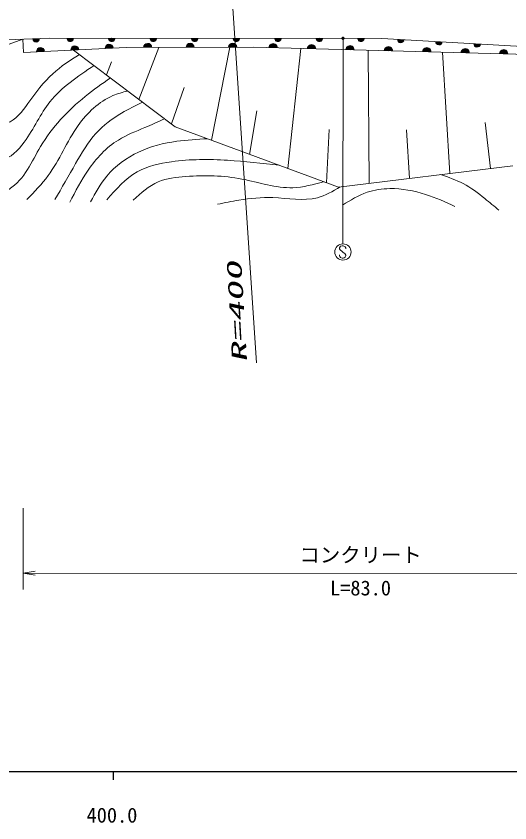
# Model space of a CAD drawing. Units: millimetres, scale not verified. Extents: x 40000 to 680000, y 20000 to 380000.
# Drawn here: x 456086 to 516660, y 198715 to 297740 of the extents above; entities that cross this region are included whole.
import ezdxf
from ezdxf.enums import TextEntityAlignment as Align

# ---------------------------------------------------------------- set-up
doc = ezdxf.new("R2010")
doc.units = ezdxf.units.MM
doc.header["$LTSCALE"] = 1000
for name, color, linetype, lineweight in [('M-BGD', 7, 'Continuous', 13), ('M-STR-HTXT', 7, 'Continuous', 13), ('M-STR-STR3', 7, 'Continuous', 13), ('M-STR-STRC', 7, 'Continuous', 13), ('M-TTL-BAND', 7, 'Continuous', 25)]:
    doc.layers.add(name, color=color, linetype=linetype, lineweight=lineweight)
doc.styles.add('ＭＳ ゴシック', font='')
doc.styles.get('ＭＳ ゴシック').set_extended_font_data('MS Gothic')

# ---------------------------------------------------------------- blocks, each defined once
blk = doc.blocks.new('filled_dot')
at = {"color": 0, "linetype": 'Continuous', "lineweight": -2, "const_width": 1.25}
blk.add_lwpolyline([(-0.625, 0, 1), (0.625, 0, 1)], format="xyb", close=True, dxfattribs=at)
blk = doc.blocks.new('open_arrow')
at = {"color": 0, "linetype": 'Continuous', "lineweight": -2}
blk.add_lwpolyline([(7.5, 1.25), (0, 0), (7.5, -1.25)], dxfattribs=at)

msp = doc.modelspace()

# ---------------------------------------------------------------- linework, layer by layer
at = {"layer": 'M-BGD'}
for p, q in [((437510, 294104), (460169, 295028)), ((456912, 294895), (452027, 293186)), ((456977, 293287), (456912, 294895)), ((460169, 295028), (500934, 295014)), ((500934, 295014), (519660, 293921)), ((456977, 293287), (469605, 293892)), ((463130, 293582), (475603, 284149)), ((469605, 293892), (485253, 293929)), ((473587, 293902), (471151, 287516)), ((482318, 293923), (480045, 282507)), ((485253, 293929), (522971, 292939)), ((490996, 293779), (489425, 279038)), ((499275, 293561), (499379, 277206)), ((508409, 293321), (509305, 278423)), ((467766, 292130), (467163, 290532)), ((476697, 288966), (475139, 284501)), ((485628, 286102), (484735, 280773)), ((513628, 284688), (514268, 279032)), ((475603, 284149), (495626, 276745)), ((494509, 283841), (494179, 277280)), ((503993, 283788), (504342, 277814)), ((495626, 276745), (517014, 279369))]:
    msp.add_line(p, q, dxfattribs=at)
for centre, radius, start, end in [((458540, 294961), 400, 182.33376, 2.33376), ((458540, 294961), 400, 182.33376, 2.33376), ((458540, 294961), 350, 182.33376, 2.33376), ((458540, 294961), 300, 182.33376, 2.33376), ((458540, 294961), 250, 182.33376, 2.33376), ((458540, 294961), 200, 182.33376, 2.33376), ((458540, 294961), 150, 182.33376, 2.33376), ((458540, 294961), 100, 182.33376, 2.33376), ((458540, 294961), 50, 182.33376, 2.33376), ((462716, 295027), 400, 179.98047, 359.98047), ((462716, 295027), 400, 179.98047, 359.98047), ((462716, 295027), 350, 179.98047, 359.98047), ((462716, 295027), 300, 179.98047, 359.98047), ((462716, 295027), 250, 179.98047, 359.98047), ((462716, 295027), 200, 179.98047, 359.98047), ((462716, 295027), 150, 179.98047, 359.98047), ((462716, 295027), 100, 179.98047, 359.98047), ((462716, 295027), 50, 179.98047, 359.98047), ((467500, 293791), 500, 2.74432, 182.74432), ((467500, 293791), 500, 2.74432, 182.74432), ((467500, 293791), 450, 2.74432, 182.74432), ((467500, 293791), 400, 2.74432, 182.74432), ((467500, 293791), 350, 2.74432, 182.74432), ((467812, 295025), 400, 179.98047, 359.98047), ((467812, 295025), 400, 179.98047, 359.98047), ((467812, 295025), 350, 179.98047, 359.98047), ((467812, 295025), 300, 179.98047, 359.98047), ((467812, 295025), 250, 179.98047, 359.98047), ((467812, 295025), 200, 179.98047, 359.98047), ((467812, 295025), 150, 179.98047, 359.98047), ((467812, 295025), 100, 179.98047, 359.98047), ((467812, 295025), 50, 179.98047, 359.98047), ((472213, 293899), 500, 0.13616, 180.13616), ((472213, 293899), 500, 0.13616, 180.13616), ((472213, 293899), 450, 0.13616, 180.13616), ((472213, 293899), 400, 0.13616, 180.13616), ((472213, 293899), 350, 0.13616, 180.13616), ((472213, 293899), 300, 0.13616, 180.13616), ((472213, 293899), 250, 0.13616, 180.13616), ((472908, 295023), 400, 179.98047, 359.98047), ((472908, 295023), 400, 179.98047, 359.98047), ((472908, 295023), 350, 179.98047, 359.98047), ((472908, 295023), 300, 179.98047, 359.98047), ((472908, 295023), 250, 179.98047, 359.98047), ((472908, 295023), 200, 179.98047, 359.98047), ((472908, 295023), 150, 179.98047, 359.98047), ((472908, 295023), 100, 179.98047, 359.98047), ((472908, 295023), 50, 179.98047, 359.98047), ((477429, 293911), 500, 0.13616, 180.13616), ((477429, 293911), 500, 0.13616, 180.13616), ((477429, 293911), 450, 0.13616, 180.13616), ((477429, 293911), 400, 0.13616, 180.13616), ((477429, 293911), 350, 0.13616, 180.13616), ((477429, 293911), 300, 0.13616, 180.13616), ((477429, 293911), 250, 0.13616, 180.13616), ((477429, 293911), 200, 0.13616, 180.13616), ((478003, 295022), 400, 179.98047, 359.98047), ((478003, 295022), 400, 179.98047, 359.98047), ((478003, 295022), 350, 179.98047, 359.98047), ((478003, 295022), 300, 179.98047, 359.98047), ((478003, 295022), 250, 179.98047, 359.98047), ((478003, 295022), 200, 179.98047, 359.98047), ((478003, 295022), 150, 179.98047, 359.98047), ((478003, 295022), 100, 179.98047, 359.98047), ((478003, 295022), 50, 179.98047, 359.98047), ((482645, 293923), 500, 0.13616, 180.13616), ((482645, 293923), 500, 0.13616, 180.13616), ((482645, 293923), 450, 0.13616, 180.13616), ((482645, 293923), 400, 0.13616, 180.13616), ((482645, 293923), 350, 0.13616, 180.13616), ((482645, 293923), 300, 0.13616, 180.13616), ((482645, 293923), 250, 0.13616, 180.13616), ((482645, 293923), 200, 0.13616, 180.13616), ((483099, 295020), 400, 179.98047, 359.98047), ((483099, 295020), 400, 179.98047, 359.98047), ((483099, 295020), 350, 179.98047, 359.98047), ((483099, 295020), 300, 179.98047, 359.98047), ((483099, 295020), 250, 179.98047, 359.98047), ((483099, 295020), 200, 179.98047, 359.98047), ((483099, 295020), 150, 179.98047, 359.98047), ((483099, 295020), 100, 179.98047, 359.98047), ((483099, 295020), 50, 179.98047, 359.98047), ((487611, 293868), 500, 358.49511, 178.49511), ((487611, 293868), 500, 358.49511, 178.49511), ((487611, 293868), 450, 358.49511, 178.49511), ((487611, 293868), 400, 358.49511, 178.49511), ((487611, 293868), 350, 358.49511, 178.49511), ((487611, 293868), 300, 358.49511, 178.49511), ((487611, 293868), 250, 358.49511, 178.49511), ((488195, 295018), 400, 179.98047, 359.98047), ((488195, 295018), 400, 179.98047, 359.98047), ((488195, 295018), 350, 179.98047, 359.98047), ((488195, 295018), 300, 179.98047, 359.98047), ((488195, 295018), 250, 179.98047, 359.98047), ((488195, 295018), 200, 179.98047, 359.98047), ((488195, 295018), 150, 179.98047, 359.98047), ((488195, 295018), 100, 179.98047, 359.98047), ((488195, 295018), 50, 179.98047, 359.98047), ((492325, 293744), 500, 358.49511, 178.49511), ((492325, 293744), 500, 358.49511, 178.49511), ((492325, 293744), 450, 358.49511, 178.49511), ((492325, 293744), 400, 358.49511, 178.49511), ((493290, 295016), 400, 179.98047, 359.98047), ((493290, 295016), 400, 179.98047, 359.98047), ((493290, 295016), 350, 179.98047, 359.98047), ((493290, 295016), 300, 179.98047, 359.98047), ((493290, 295016), 250, 179.98047, 359.98047), ((493290, 295016), 200, 179.98047, 359.98047), ((493290, 295016), 150, 179.98047, 359.98047), ((493290, 295016), 100, 179.98047, 359.98047), ((493290, 295016), 50, 179.98047, 359.98047), ((497040, 293620), 500, 358.49511, 178.49511), ((497040, 293620), 500, 358.49511, 178.49511), ((498386, 295015), 400, 179.98047, 359.98047), ((498386, 295015), 400, 179.98047, 359.98047), ((498386, 295015), 350, 179.98047, 359.98047), ((498386, 295015), 300, 179.98047, 359.98047), ((498386, 295015), 250, 179.98047, 359.98047), ((498386, 295015), 200, 179.98047, 359.98047), ((498386, 295015), 150, 179.98047, 359.98047), ((498386, 295015), 100, 179.98047, 359.98047), ((498386, 295015), 50, 179.98047, 359.98047), ((503275, 294877), 400, 176.6604, 356.6604), ((503275, 294877), 400, 176.6604, 356.6604), ((503275, 294877), 350, 176.6604, 356.6604), ((503275, 294877), 300, 176.6604, 356.6604), ((503275, 294877), 250, 176.6604, 356.6604), ((503275, 294877), 200, 176.6604, 356.6604), ((503275, 294877), 150, 176.6604, 356.6604), ((503275, 294877), 100, 176.6604, 356.6604), ((503275, 294877), 50, 176.6604, 356.6604), ((507956, 294604), 400, 176.6604, 356.6604), ((507956, 294604), 400, 176.6604, 356.6604), ((507956, 294604), 350, 176.6604, 356.6604), ((507956, 294604), 300, 176.6604, 356.6604), ((507956, 294604), 250, 176.6604, 356.6604), ((507956, 294604), 200, 176.6604, 356.6604), ((507956, 294604), 150, 176.6604, 356.6604), ((507956, 294604), 100, 176.6604, 356.6604), ((507956, 294604), 50, 176.6604, 356.6604), ((512638, 294331), 400, 176.6604, 356.6604), ((512638, 294331), 400, 176.6604, 356.6604), ((512638, 294331), 350, 176.6604, 356.6604), ((512638, 294331), 300, 176.6604, 356.6604), ((512638, 294331), 250, 176.6604, 356.6604), ((512638, 294331), 200, 176.6604, 356.6604), ((512638, 294331), 150, 176.6604, 356.6604), ((512638, 294331), 100, 176.6604, 356.6604), ((512638, 294331), 50, 176.6604, 356.6604), ((459082, 293388), 500, 2.74432, 182.74432), ((459082, 293388), 500, 2.74432, 182.74432), ((459082, 293388), 450, 2.74432, 182.74432), ((459082, 293388), 400, 2.74432, 182.74432), ((459082, 293388), 350, 2.74432, 182.74432), ((459082, 293388), 300, 2.74432, 182.74432), ((459082, 293388), 250, 2.74432, 182.74432), ((459082, 293388), 200, 2.74432, 182.74432), ((459082, 293388), 150, 2.74432, 182.74432), ((459082, 293388), 100, 2.74432, 182.74432), ((459082, 293388), 50, 2.74432, 182.74432), ((463291, 293590), 500, 2.74432, 182.74432), ((463291, 293590), 500, 2.74432, 182.74432), ((463291, 293590), 450, 2.74432, 182.74432), ((463291, 293590), 400, 2.74432, 182.74432), ((463291, 293590), 350, 2.74432, 182.74432), ((463291, 293590), 300, 2.74432, 182.74432), ((463291, 293590), 250, 2.74432, 182.74432), ((463291, 293590), 200, 2.74432, 182.74432), ((463291, 293590), 150, 2.74432, 182.74432), ((463291, 293590), 100, 2.74432, 182.74432), ((463291, 293590), 50, 2.74432, 182.74432), ((467500, 293791), 300, 2.74432, 182.74432), ((467500, 293791), 250, 2.74432, 182.74432), ((467500, 293791), 200, 2.74432, 182.74432), ((467500, 293791), 150, 2.74432, 182.74432), ((467500, 293791), 100, 2.74432, 182.74432), ((467500, 293791), 50, 2.74432, 182.74432), ((472213, 293899), 200, 0.13616, 180.13616), ((472213, 293899), 150, 0.13616, 180.13616), ((472213, 293899), 100, 0.13616, 180.13616), ((472213, 293899), 50, 0.13616, 180.13616), ((477429, 293911), 150, 0.13616, 180.13616), ((477429, 293911), 100, 0.13616, 180.13616), ((477429, 293911), 50, 0.13616, 180.13616), ((482645, 293923), 150, 0.13616, 180.13616), ((482645, 293923), 100, 0.13616, 180.13616), ((482645, 293923), 50, 0.13616, 180.13616), ((487611, 293868), 200, 358.49511, 178.49511), ((487611, 293868), 150, 358.49511, 178.49511), ((487611, 293868), 100, 358.49511, 178.49511), ((487611, 293868), 50, 358.49511, 178.49511), ((492325, 293744), 350, 358.49511, 178.49511), ((492325, 293744), 300, 358.49511, 178.49511), ((492325, 293744), 250, 358.49511, 178.49511), ((492325, 293744), 200, 358.49511, 178.49511), ((492325, 293744), 150, 358.49511, 178.49511), ((492325, 293744), 100, 358.49511, 178.49511), ((492325, 293744), 50, 358.49511, 178.49511), ((497040, 293620), 450, 358.49511, 178.49511), ((497040, 293620), 400, 358.49511, 178.49511), ((497040, 293620), 350, 358.49511, 178.49511), ((497040, 293620), 300, 358.49511, 178.49511), ((497040, 293620), 250, 358.49511, 178.49511), ((497040, 293620), 200, 358.49511, 178.49511), ((497040, 293620), 150, 358.49511, 178.49511), ((497040, 293620), 100, 358.49511, 178.49511), ((497040, 293620), 50, 358.49511, 178.49511), ((501755, 293496), 500, 358.49511, 178.49511), ((501755, 293496), 500, 358.49511, 178.49511), ((501755, 293496), 450, 358.49511, 178.49511), ((501755, 293496), 400, 358.49511, 178.49511), ((501755, 293496), 350, 358.49511, 178.49511), ((501755, 293496), 300, 358.49511, 178.49511), ((501755, 293496), 250, 358.49511, 178.49511), ((501755, 293496), 200, 358.49511, 178.49511), ((501755, 293496), 150, 358.49511, 178.49511), ((501755, 293496), 100, 358.49511, 178.49511), ((501755, 293496), 50, 358.49511, 178.49511), ((506469, 293372), 500, 358.49511, 178.49511), ((506469, 293372), 500, 358.49511, 178.49511), ((506469, 293372), 450, 358.49511, 178.49511), ((506469, 293372), 400, 358.49511, 178.49511), ((506469, 293372), 350, 358.49511, 178.49511), ((506469, 293372), 300, 358.49511, 178.49511), ((506469, 293372), 250, 358.49511, 178.49511), ((506469, 293372), 200, 358.49511, 178.49511), ((506469, 293372), 150, 358.49511, 178.49511), ((506469, 293372), 100, 358.49511, 178.49511), ((506469, 293372), 50, 358.49511, 178.49511), ((511184, 293248), 500, 358.49511, 178.49511), ((511184, 293248), 500, 358.49511, 178.49511), ((511184, 293248), 450, 358.49511, 178.49511), ((511184, 293248), 400, 358.49511, 178.49511), ((511184, 293248), 350, 358.49511, 178.49511), ((511184, 293248), 300, 358.49511, 178.49511), ((511184, 293248), 250, 358.49511, 178.49511), ((511184, 293248), 200, 358.49511, 178.49511), ((511184, 293248), 150, 358.49511, 178.49511), ((511184, 293248), 100, 358.49511, 178.49511), ((511184, 293248), 50, 358.49511, 178.49511), ((515899, 293124), 500, 358.49511, 178.49511), ((515899, 293124), 500, 358.49511, 178.49511), ((515899, 293124), 450, 358.49511, 178.49511), ((515899, 293124), 400, 358.49511, 178.49511), ((515899, 293124), 350, 358.49511, 178.49511), ((515899, 293124), 300, 358.49511, 178.49511), ((515899, 293124), 250, 358.49511, 178.49511), ((515899, 293124), 200, 358.49511, 178.49511), ((515899, 293124), 150, 358.49511, 178.49511), ((515899, 293124), 100, 358.49511, 178.49511), ((515899, 293124), 50, 358.49511, 178.49511)]:
    msp.add_arc(centre, radius, start, end, dxfattribs=at)
for points, knots in [([(441429, 292786), (442958, 292066), (444487, 291347), (445937, 290479), (447553, 289512), (449072, 288362), (450311, 286916), (450912, 286216), (451447, 285446), (452244, 284983), (453037, 284521), (454089, 284363), (454940, 284626), (456043, 284966), (456807, 286016), (457535, 287016), (458518, 288367), (459435, 289627), (460589, 290677), (461563, 291564), (462706, 292301), (463849, 293038)], [0, 0, 0, 0, 1, 1, 1, 2, 2, 2, 3, 3, 3, 4, 4, 4, 5, 5, 5, 6, 6, 6, 7, 7, 7, 7]), ([(419318, 290109), (420104, 289565), (420890, 289021), (421773, 288605), (422901, 288073), (424187, 287751), (425384, 287891), (426804, 288058), (428098, 288876), (429454, 289467), (431099, 290184), (432835, 290566), (434593, 290737), (435894, 290864), (437207, 290875), (438510, 290736), (439725, 290606), (440931, 290345), (442071, 289921), (443428, 289416), (444692, 288679), (445886, 287834), (447249, 286868), (448522, 285761), (449445, 284373), (450252, 283162), (450793, 281737), (451988, 280862), (452649, 280378), (453509, 280063), (454277, 280149), (455404, 280275), (456329, 281267), (457076, 282285), (458317, 283978), (459062, 285745), (460231, 287218), (461633, 288984), (463643, 290329), (465653, 291674)], [0, 0, 0, 0, 1, 1, 1, 2, 2, 2, 3, 3, 3, 4, 4, 4, 5, 5, 5, 6, 6, 6, 7, 7, 7, 8, 8, 8, 9, 9, 9, 10, 10, 10, 11, 11, 11, 12, 12, 12, 13, 13, 13, 13]), ([(417295, 288548), (418103, 287954), (418912, 287360), (419743, 286806), (420762, 286126), (421815, 285505), (422999, 285085), (423993, 284732), (425079, 284520), (426073, 284754), (426673, 284895), (427239, 285199), (427757, 285559), (428544, 286106), (429219, 286781), (429990, 287314), (431352, 288258), (433015, 288755), (434711, 289033), (436627, 289347), (438586, 289381), (440383, 288848), (441504, 288516), (442562, 287964), (443603, 287383), (444688, 286778), (445756, 286143), (446640, 285296), (447691, 284290), (448483, 282984), (449200, 281745), (449930, 280485), (450581, 279292), (451322, 277829), (451750, 276982), (452209, 276044), (452931, 275816), (453593, 275606), (454477, 275992), (455200, 276474), (457203, 277807), (457970, 279870), (459081, 281742), (460481, 284100), (462425, 286157), (464573, 287888), (465571, 288692), (466612, 289427), (467654, 290161)], [0, 0, 0, 0, 1, 1, 1, 2, 2, 2, 3, 3, 3, 4, 4, 4, 5, 5, 5, 6, 6, 6, 7, 7, 7, 8, 8, 8, 9, 9, 9, 10, 10, 10, 11, 11, 11, 12, 12, 12, 13, 13, 13, 14, 14, 14, 15, 15, 15, 16, 16, 16, 16]), ([(457378, 275213), (458315, 276160), (459252, 277107), (460025, 278163), (461421, 280072), (462281, 282336), (463690, 284317), (464796, 285874), (466241, 287255), (467964, 287979), (468545, 288222), (469158, 288391), (469770, 288560)], [0, 0, 0, 0, 1, 1, 1, 2, 2, 2, 3, 3, 3, 4, 4, 4, 4]), ([(460838, 275212), (461685, 276682), (462531, 278152), (463383, 279637), (464129, 280938), (464878, 282250), (465877, 283350), (466775, 284339), (467874, 285156), (469032, 285842), (469864, 286335), (470726, 286760), (471589, 287185)], [0, 0, 0, 0, 1, 1, 1, 2, 2, 2, 3, 3, 3, 4, 4, 4, 4]), ([(462669, 274906), (463359, 276240), (464049, 277573), (464909, 278823), (465910, 280277), (467141, 281619), (468624, 282535), (469639, 283163), (470773, 283591), (471880, 284060), (472695, 284405), (473495, 284772), (474295, 285138)], [0, 0, 0, 0, 1, 1, 1, 2, 2, 2, 3, 3, 3, 4, 4, 4, 4]), ([(465213, 274956), (465809, 276057), (466405, 277158), (467198, 278110), (468240, 279363), (469622, 280359), (471116, 281059), (472597, 281753), (474189, 282157), (475797, 282380), (477048, 282554), (478309, 282618), (479570, 282683)], [0, 0, 0, 0, 1, 1, 1, 2, 2, 2, 3, 3, 3, 4, 4, 4, 4]), ([(467203, 275189), (468346, 276500), (469488, 277812), (470937, 278627), (472190, 279332), (473673, 279666), (475146, 279870), (477456, 280190), (479742, 280189), (482026, 280051), (484142, 279922), (486256, 279675), (488370, 279428)], [0, 0, 0, 0, 1, 1, 1, 2, 2, 2, 3, 3, 3, 4, 4, 4, 4]), ([(508156, 278282), (509111, 277962), (510066, 277642), (510947, 277179), (511893, 276683), (512754, 276022), (513592, 275347), (514176, 274877), (514749, 274399), (515321, 273922)], [0, 0, 0, 0, 1, 1, 1, 2, 2, 2, 3, 3, 3, 3]), ([(470453, 275158), (471411, 276031), (472370, 276904), (473506, 277395), (474547, 277846), (475738, 277975), (476914, 278056), (479243, 278215), (481516, 278183), (483782, 277748), (485874, 277346), (487960, 276600), (490039, 276678), (491295, 276724), (492549, 277072), (493803, 277419)], [0, 0, 0, 0, 1, 1, 1, 2, 2, 2, 3, 3, 3, 4, 4, 4, 5, 5, 5, 5]), ([(480779, 274646), (481660, 274828), (482540, 275009), (483425, 275154), (484798, 275378), (486182, 275511), (487597, 275457), (489437, 275388), (491329, 275002), (493040, 275456), (494012, 275713), (494925, 276242), (495838, 276771)], [0, 0, 0, 0, 1, 1, 1, 2, 2, 2, 3, 3, 3, 4, 4, 4, 4]), ([(496143, 274539), (497112, 275144), (498081, 275750), (499145, 276115), (500034, 276420), (500991, 276558), (501943, 276572), (503431, 276594), (504909, 276314), (506318, 275858), (507557, 275457), (508743, 274919), (509929, 274382)], [0, 0, 0, 0, 1, 1, 1, 2, 2, 2, 3, 3, 3, 4, 4, 4, 4])]:
    msp.add_open_spline(points, degree=3, knots=knots, dxfattribs=at)
at = {"layer": 'M-STR-HTXT'}
msp.add_line((482580, 300081), (485577, 255203), dxfattribs=at)
at = {"layer": 'M-STR-STR3'}
for p, q in [((456958, 237356), (456955, 227356)), ((456955, 229356), (539741, 229328))]:
    msp.add_line(p, q, dxfattribs=at)
at = {"layer": 'M-STR-STRC'}
for p, q in [((496191, 295015), (496183, 269789)), ((495895, 269486), (495771, 269302)), ((496087, 269552), (495895, 269486)), ((496208, 269549), (496087, 269552)), ((496459, 269430), (496208, 269549)), ((496522, 269299), (496459, 269430)), ((495771, 269302), (495774, 269170)), ((495773, 268322), (495771, 268443)), ((495774, 269170), (495837, 269041)), ((495837, 269041), (496092, 268859)), ((496092, 268859), (496221, 268727)), ((496221, 268727), (496400, 268611)), ((496400, 268611), (496527, 268411)), ((496527, 268411), (496521, 268301)), ((496522, 269170), (496522, 269299)), ((495813, 268219), (495773, 268322)), ((495897, 268109), (495813, 268219)), ((496084, 268048), (495897, 268109)), ((496218, 268048), (496084, 268048)), ((496318, 268077), (496218, 268048)), ((496461, 268169), (496318, 268077)), ((496521, 268301), (496461, 268169))]:
    msp.add_line(p, q, dxfattribs=at)
msp.add_circle((496178, 268789), 1000, dxfattribs=at)
at = {"layer": 'M-TTL-BAND'}
for p, q in [((40000, 205000), (579000, 205000)), ((468000, 205000), (468000, 204000))]:
    msp.add_line(p, q, dxfattribs=at)

# ---------------------------------------------------------------- block references
at = {"layer": 'M-STR-STR3', "xscale": 193, "yscale": 193}
msp.add_blockref('open_arrow', (456955, 229356), dxfattribs=at)
at = {"layer": 'M-STR-STRC', "xscale": 160, "yscale": 160, "rotation": 270}
msp.add_blockref('filled_dot', (496191, 295015), dxfattribs=at)

# ---------------------------------------------------------------- texts
at = {"layer": 'M-STR-HTXT', "style": 'ＭＳ ゴシック', "oblique": 15, "width": 2}
msp.add_text('R=400', height=1833, rotation=93.314, dxfattribs=at).set_placement((484977, 255278), align=Align.BOTTOM_LEFT)
at = {"layer": 'M-STR-STR3', "style": 'ＭＳ ゴシック'}
for s, p in [('コンクリート', (490848, 230141)), ('L=83.0', (494597, 226081))]:
    msp.add_text(s, height=1833, rotation=359.98, dxfattribs=at).set_placement(p, align=Align.BOTTOM_LEFT)
at = {"layer": 'M-TTL-BAND', "style": 'ＭＳ ゴシック'}
msp.add_text('400.0', height=1833, dxfattribs=at).set_placement((467844, 198195), align=Align.BOTTOM_CENTER)

doc.saveas('drawing.dxf')
